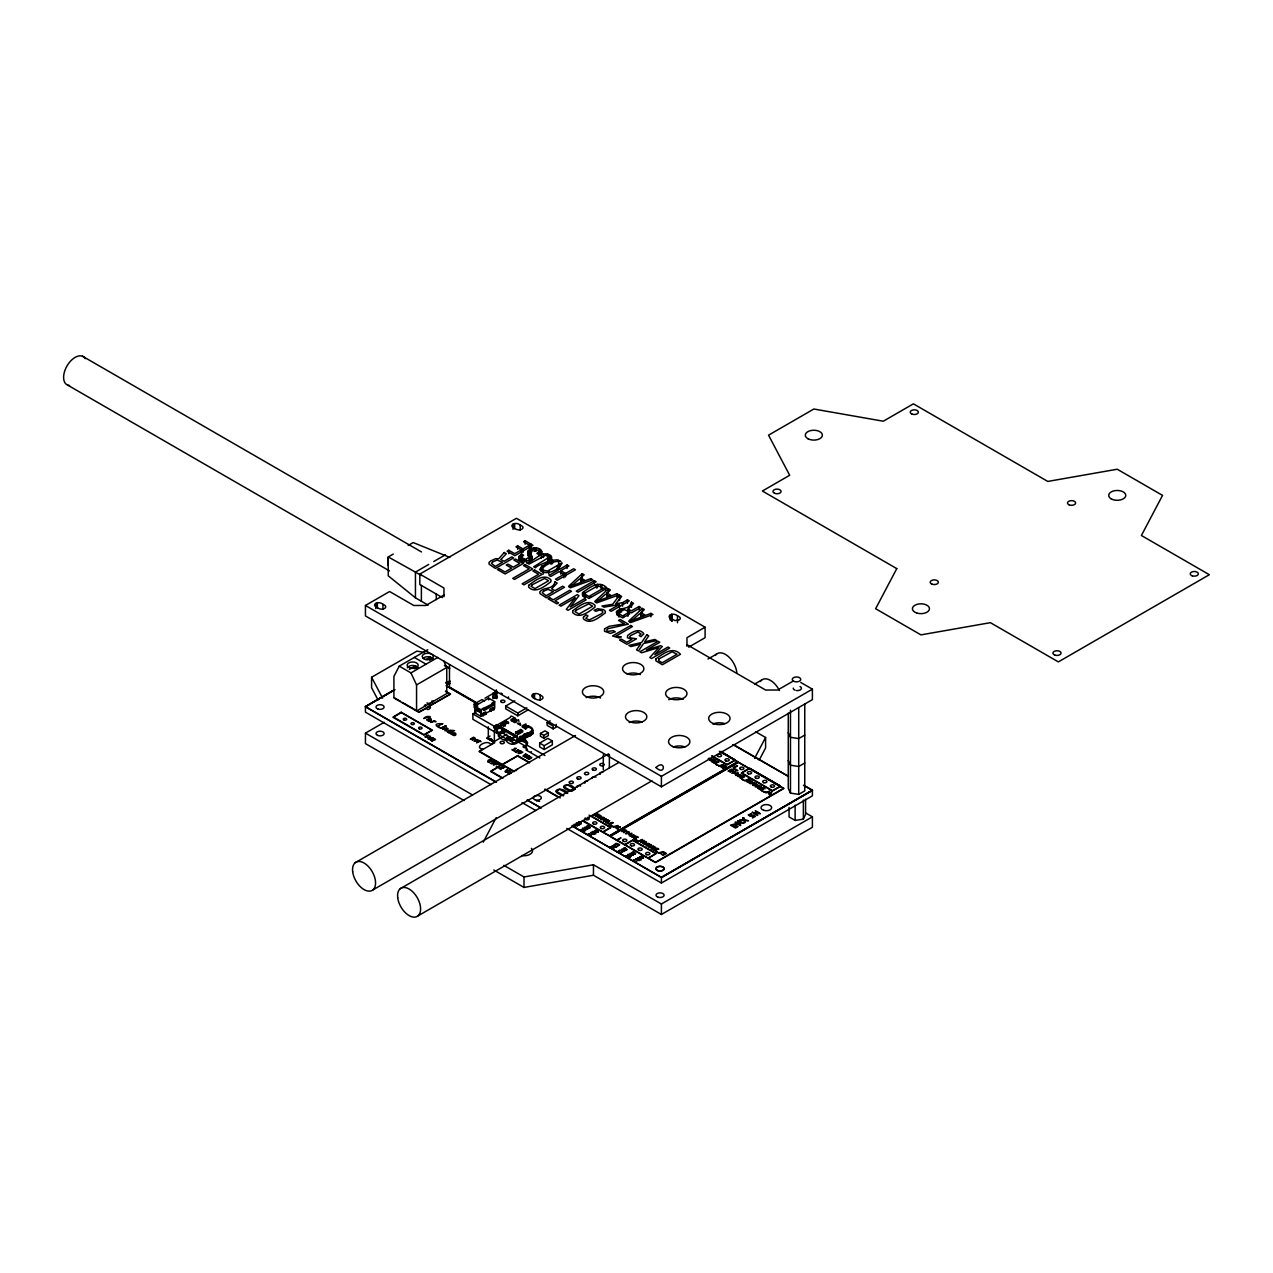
<?xml version="1.0" encoding="UTF-8"?>
<svg xmlns="http://www.w3.org/2000/svg" width="1273" height="1273" viewBox="0 0 1273 1273"><rect width="100%" height="100%" fill="white"/><g stroke="black" fill="none" stroke-linecap="round" stroke-linejoin="round"><path stroke-width="1.5" d="M393.23 554.089L388.249 556.953L388.249 575.81L415.444 597.817L428.158 605.168M488.323 726.788L488.291 737.974L494.338 741.491L506.813 734.282M494.338 741.491L494.37 730.304M603.291 769.735L603.338 754.809M609.353 767.651L609.385 754.603M516.854 741.554C515.899 736.892 518.031 745.246 518.079 739.12A2.578 1.48 60 0 0 516.408 736.08L496.756 724.608L516.408 736.08L517.363 735.523L516.408 737.115A2.673 1.544 -60 0 1 515.438 736.972L496.12 725.817A2.673 1.544 -60 0 0 497.091 725.96L497.902 724.958M513.815 740.186L508.229 736.956L506.797 737.783L512.383 741.013L513.815 740.186L508.229 736.606L506.797 737.433L506.781 739.056C505.572 742 496.645 737.178 498.459 734.441L514.594 743.559A2.355 1.353 60 0 0 515.756 743.687L517.586 742.62A2.355 1.353 60 0 0 518.047 741.904L516.408 736.08M532.496 734.028A2.355 1.353 60 0 0 532.846 733.614L532.973 730.527A2.578 1.48 60 0 0 531.318 727.472L528.47 725.817L525.638 727.854L522.137 725.833L525.972 723.923L526.258 725.721L525.303 726.262L525.303 725.037L522.137 726.883L525.638 728.904L526.592 728.347M539.084 554.933L538.75 550.684C529.775 545.815 530.714 553.58 531.271 558.64C527.945 564.034 513.146 558.576 521.866 554.201L523.633 555.219L521.373 557.24L521.373 560.725M528.072 736.574A2.355 1.353 60 0 1 526.895 736.462L523.824 738.229A2.355 1.353 60 0 0 524.985 738.356L526.815 737.306A2.355 1.353 60 0 0 527.181 736.892C526.879 733.996 509.168 748.142 521.58 738.483M520.514 724.496L517.713 723.78M509.216 737.433L506.718 739.024L506.734 740.6M519.002 741.013A2.355 1.353 60 0 0 520.164 741.141L521.994 740.09A2.355 1.353 60 0 0 522.455 739.358L522.551 738.976M541.646 554.98C544.462 543.444 521.341 547.374 529.616 557.065L525.176 559.468L521.373 557.24M494.783 726.788C494.179 731.752 493.399 724.751 497.091 725.96M494.783 728.872L499.271 727.297M541.646 551.495L538.67 554.487L536.904 553.469L539.084 551.448M522.455 739.358L518.047 741.904M505.095 726.246L504.601 724.671L508.468 722.443L508.468 723.494L506.352 722.268C501.578 724.242 503.344 723.907 503.249 726.119M527.165 736.144C510.982 731.832 539.879 750.402 518.318 739.152C536.713 746.089 516.106 733.582 523.824 737.194M527.213 736.796L532.957 733.184M574.043 824.331L576.589 824.713L577.242 826.177L577.051 824.761L579.501 824.872L576.955 824.49L576.319 823.026L576.51 824.443M520.482 724.926L520.466 724.162M498.905 733.471L499.175 736.24M503.774 724.878L501.657 723.653C499.525 726.39 504.569 724.83 503.806 726.183M515.581 732.977L515.995 731.927L518.111 733.153L517.697 734.203M582.573 592.645L582.541 594.555L589.001 598.517L590.656 597.562L584.816 594.061L585.421 592.82L597.928 585.707L605.407 589.049L607.078 588.078C599.281 579.597 589.494 587.569 582.573 592.645L582.573 596.13M628.114 609.051L631.36 610.897L639.014 606.473L640.796 607.507L631.488 612.886L624.47 609.624L620.031 611.39L619.012 613.697L624.375 617.007L622.704 617.962L617.182 614.636L616.291 612.09C620.54 606.33 629.26 610.722 631.472 602.129L633.54 603.322L628.114 609.051L628.114 612.536M789.069 807.416L789.069 816.932L795.116 820.417L803.358 819.144L805.57 814.37L805.57 799.158M549.061 557.272L533.705 566.787L535.503 567.822C537.206 564.003 557.192 561.091 549.665 554.917C541.518 550.477 534.326 560.9 527.277 563.08L529.059 564.114L545.56 555.251L548.774 556.587L549.061 560.756M505.986 738.786C504.331 742.414 514.69 746.821 514.594 742.525M512.335 744.037L513.56 743.161M425.532 704.621L424.37 705.544L425.293 706.547M432.008 700.882C436.273 702.203 430.401 701.152 431.642 702.791M427.776 649.691L399.261 666.145L393.914 676.377L393.914 697.938L418.881 712.339L426.344 708.138L418.976 711.989L412.945 708.504M483.294 842.105L496.152 817.696M754.555 758.406L765.598 737.497L755.526 731.673M759.154 760.156L765.598 747.951L765.598 737.497M559.149 564.464L562.093 562.905C559.484 569.397 547.279 575.921 540.452 570.75L542.584 569.986L547.47 571.131L559.149 564.464L559.149 567.949M613.315 826.702L610.292 825.206L612.854 826.75L618.121 825.54L615.209 827.164L613.363 826.559M718.656 765.789L723.589 764.643L719.961 766.282L715.76 764.309L718.831 765.662M658.475 852.83L660.512 853.308L663.408 851.701L658.268 852.91L655.595 851.366L658.523 852.767M764.771 792.379L769.704 791.249L766.075 792.872L761.875 790.915L765.041 792.204M526.195 734.521C526.481 738.356 533.467 735.921 531.668 732.15A2.355 1.353 60 0 0 531.446 731.068M619.362 604.516L609.401 610.276L611.183 611.311L629.276 600.872L627.478 599.838L622.545 602.686L615.702 603.784L621.638 596.464L619.521 595.239L612.647 604.293L602.002 606.012L604.007 607.157L619.362 604.516L619.362 608.001M515.485 721.775L516.186 719.659L515.183 718.274M515.024 721.791L516.186 719.659M709.093 759.329L710.716 760.713L713.803 759.074L709.602 760.013L711.543 757.912M582.191 573.693L568.713 586.153L573.136 584.466L579.358 579.04L582.509 580.87L584.514 580.106L580.679 577.894L584.18 574.839L582.191 573.693L582.191 578.913M608.414 588.81L594.937 601.27L599.36 599.583L605.582 594.173L608.733 596.003L610.738 595.239L606.903 593.011L610.404 589.972L608.414 588.81L608.414 592.295M642.388 608.446L628.91 620.906L633.333 619.219L639.555 613.809L642.722 615.623L644.727 614.859L640.892 612.647L644.377 609.592L642.388 608.446L642.388 611.931M541.693 566.358L539.625 569.62L542.171 568.649C547.231 563 554.439 560.9 560.932 561.488L557.128 559.834L552.53 560.263L541.693 566.358L541.693 569.858M519.877 724.958L520.227 723.271L517.315 723.319M709.459 758.135L708.186 758.692M571.45 791.329L575.332 789.069M408.187 545.449L413.184 542.569L449.815 557.399M428.73 564.432L415.444 572.118L388.249 556.953L388.265 565.785M433.727 561.552L445.359 554.837M800.781 682.455L812.397 689.17L812.397 699.625L661.403 786.809L365.446 615.925L365.446 605.471L389.602 591.515L413.757 605.471L425.834 605.471L443.959 595.016M442.352 597.562L419.804 584.546L419.804 574.091L516.44 518.286L705.099 627.207L705.099 637.678L688.629 647.177M521.341 553.373L521.341 549.888L514.738 553.691L508.77 550.254L507.1 551.209L514.865 555.696L532.941 545.258L525.176 540.77L523.521 541.741L529.488 545.178L529.488 548.663M529.488 545.178L522.996 548.918L517.65 545.831L515.995 546.801L521.341 549.888M378.033 699.943L371.589 687.738L371.589 677.268L416.892 651.124L424.609 652.476M560.82 574.155L560.82 570.67L568.904 566.008L567.106 564.973L549.029 575.412L550.811 576.446L559.165 571.641L563.907 574.378L563.907 577.862M563.907 574.378L555.569 579.199L557.351 580.233L575.444 569.795L573.646 568.76L565.578 573.423L565.578 576.908M409.365 669.391L415.428 665.89L417.464 667.052A5.553 3.198 0 0 1 418.021 667.832M425.882 659.732L430.401 657.123L432.645 658.412A5.553 3.198 0 0 1 433.075 659.032M427.394 659.557L430.401 657.823L432.486 658.968M412.404 668.341L415.428 666.591L417.464 667.752L415.428 665.89A5.553 3.198 0 0 0 407.296 667.832M414.441 668.802L417.464 667.052M429.637 660.162L432.645 658.412M399.261 666.145L410.956 672.908L437.801 657.409M394.407 689.711L365.271 706.706L496.072 782.211M491.06 784.693L365.446 712.18L365.446 706.595L394.614 689.759M365.717 706.61L394.837 689.807M594.332 580.695L576.255 591.133L578.037 592.168L596.13 581.729L594.332 580.695L594.332 584.18M446.759 667.466L446.759 693.578L416.557 711.018L416.557 684.906L446.759 667.466L443.561 660.623M446.266 685.542L457.134 691.828M464.104 800.558L365.446 743.591L365.446 733.137L384.207 722.3M627.907 612.886L623.484 615.432L625.282 616.466L629.705 613.92L627.907 612.886L627.907 616.371M474.161 707.581L474.161 704.096L482.021 699.561L484.44 700.946M493.017 698.718L493.017 693.212L494.895 692.13L496.772 693.212L496.772 698.718M484.949 698.209L496.82 691.366M493.017 693.212L494.895 694.294L496.772 693.212M482.324 715.426L482.324 713.676L486.238 712.466L486.238 714.201L480.812 716.301L474.765 712.816L474.765 709.316L480.812 712.8L481.417 711.066L474.765 707.931L474.765 706.181L488.657 698.161L494.704 701.646L494.704 708.281L493.192 709.141L493.192 707.406L490.169 709.141L490.169 710.891L494.099 709.666L493.192 707.406M474.765 707.931L479.905 710.191M474.765 709.316L481.417 712.466M498.698 732.468A4.265 2.466 0 0 0 496.788 733.121L472.872 719.309L472.872 713.898L476.197 711.989M474.765 706.181L480.812 709.666L493.192 703.571L493.192 705.306L484.138 710.541L483.231 708.281M493.192 705.306L492.285 703.046L494.704 701.646M483.231 710.016L490.773 705.656M482.324 713.676L486.238 712.466M490.169 709.141L494.099 707.931M485.331 711.941L485.331 713.676L490.169 710.891M528.359 709.729L517.793 715.824L505.699 708.854L505.699 706.069L514.769 700.834M505.699 706.069L517.793 713.039L526.847 707.804M497.075 725.085L510.33 717.447A2.578 1.48 60 0 1 511.985 716.317L514.833 717.956L511.316 719.595L511.316 720.629L514.833 722.65L514.833 721.616L518.477 719.643L518.954 721.489M501.435 723.955L506.352 721.218L508.468 722.443M499.828 725.928L495.547 729.286A2.355 1.353 60 0 0 495.913 730.113L497.727 733.264A2.355 1.353 60 0 0 498.905 734.505L505.047 732.118L502.278 730.225M499.859 726.326L495.452 728.872L495.42 726.04A2.578 1.48 60 0 1 497.091 724.91M507.545 722.046L504.745 723.812A2.355 1.353 60 0 0 505.142 724.783M495.547 729.286L498.443 727.44M504.745 723.812L507.577 722.173M511.316 720.629L514.642 718.895M490.041 736.065L486.7 738.181L494.195 742.509L490.694 744.53C487.83 738.674 472.999 747.506 482.722 749.129L479.03 751.468L501.864 764.659L500.703 765.328C497.679 763.736 500.56 766.219 497.679 767.078L496.311 766.266L497.218 767.333L490.535 771.406L502.501 778.296M516.026 732.198L515.358 733.28L518.143 733.407M515.788 732.23L520.689 729.509L522.805 730.718L518.938 732.962L518.938 733.996L522.805 731.768L520.689 730.543L516.822 732.787L518.111 733.153M506.718 737.974L508.786 736.86M514.547 736.303L511.078 739.008M511.666 738.945L515.836 736.542M705.099 627.207L686.974 637.678L686.974 646.398M515.899 736.59L511.666 738.595M506.797 737.433L512.383 740.663L513.815 739.836M519.368 736.987L520.784 736.16M523.442 734.601L524.46 734.012L526.895 735.412M526.195 733.471L527.468 732.739L530.714 734.616L530.714 732.691A2.355 1.353 60 0 0 530.364 731.339M523.442 735.635L524.46 735.062L526.895 736.462M518.079 739.12L532.973 730.527M556.19 724.337L556.19 727.138L553.166 728.872L547.119 725.387L547.119 722.603L550.143 720.852M515.119 742.573L521.357 738.976M531.843 732.914L527.483 735.428L528.772 736.176L531.684 734.489L530.411 733.741M514.594 743.559L517.522 741.873M527.261 736.367L532.973 733.073M527.181 736.892L532.846 733.614M540.42 733.455L544.955 730.845L548.345 732.802L548.345 735.587L543.826 738.213L540.42 736.24L540.42 733.455L543.826 735.412L548.345 732.802M539.672 743.082L547.836 738.372L552.355 740.981L552.355 744.816L544.207 749.526L539.672 746.917L539.672 743.082L544.207 745.692L552.355 740.981M355.247 862.68L575.507 735.508M707.995 659.016L716.604 654.051M372.878 889.938L608.605 753.839M400.279 888.665L618.805 762.495M754.746 684.015L761.636 680.053M792.49 681.469L777.676 690.03L765.598 690.03L686.974 644.647M417.894 915.939L651.919 780.826M365.446 605.471L661.403 776.339L812.397 689.17M580.44 824.061L581.109 822.947A2.753 1.591 0 0 0 579.629 822.103L578.769 822.024M610.499 824.904L609.337 823.917L611.74 823.695L610.913 823.01L611.899 822.438C617.819 823.329 603.72 822.04 610.674 825.063M804.759 735.094L798.728 738.579L790.469 737.306L788.258 732.548M804.759 763.004L798.728 766.489L790.469 765.2L788.258 760.442M788.258 713.166L788.258 788.337L790.469 793.111L798.728 794.384L804.759 790.899L804.759 704.096M812.079 790.31L661.371 877.32L571.927 825.811L661.53 877.574L812.572 790.358L803.963 785.298M661.403 883.048L812.397 795.864L812.397 790.294L661.403 877.479L661.403 883.048L566.756 828.405M503.853 865.354L523.999 876.97L593.457 864.765L661.403 904.005L812.397 816.82L812.397 827.291L661.403 914.46L593.457 875.235L523.999 887.44L493.797 870M670.33 614.939L671.889 614.366A4.058 2.339 0 0 1 675.868 614.827L679.082 616.673A4.058 2.339 0 0 1 679.082 619.983L674.913 620.556L670.155 618.137A4.058 2.339 0 0 1 670.33 614.939L670.33 620.158M530.809 559.388L531.875 558.847M511.173 738.26L509.089 736.749M529.441 735.348L525.924 733.837M503.694 723.016L505.492 723.716L504.522 723.064M616.944 593.743L595.175 602.049L596.671 602.925L618.933 594.889L616.944 593.743L616.944 597.228M650.933 613.379L629.164 621.685L630.66 622.545L652.922 614.525L650.933 613.379L650.933 616.864M528.12 725.753L524.476 727.249L525.001 728.411L528.486 726.947M446.25 682.057L448.955 684.46L445.614 682.949M517.793 768.717L515.851 770.833M524.412 727.376L525.908 727.026M524.922 728.538L526.258 728.22M609.592 847.532L611.358 846.609C615.257 852.592 614.875 844.015 609.465 847.452M516.79 739.486L518.111 739.406M494.942 726.024L494.067 727.392L494.942 728.124M578.626 821.785C583.543 821.324 580.806 827.275 577.274 822.565M449.401 680.466L450.196 681.437L448.923 682.185L447.173 681.644L450.34 683.506M575.619 827.084L572.977 825.222M501.657 723.653L504.601 724.671M515.995 731.927L518.938 732.962M428.699 704.558L428.11 703.301L430.226 703.619M515.851 733.566L518.079 733.885M510.473 739.072L509.725 737.067M502.103 724.289L501.021 724.989M506.431 739.724L504.776 739.677M503.312 730.925L505.063 730.861M519.161 724.401L520.227 724.305M422.875 658.412A5.553 3.198 0 0 1 430.401 657.123L432.645 659.112M571.163 791.36C554.582 786.38 569.858 780.906 575.332 788.958M563.493 795.784C546.976 790.947 562.252 785.282 567.663 793.381M560.82 570.67L565.578 573.423M82.522 356.233L421.506 551.957M733.391 744.546L788.48 776.339M733.009 744.657L788.305 776.387M803.486 785.346L812.397 790.294M419.804 574.091L443.959 588.031L443.959 596.751M421.379 575.539L415.444 572.118L415.444 597.817M720.916 751.356L737.942 761.859L609.544 835.995L582.27 820.846M721.441 752.072L735.062 759.933L721.314 752.152M719.309 751.341L734.632 760.188L727.09 764.532L711.766 755.685M712.259 756.385L726.994 764.882L734.998 760.395L737.433 761.811L609.385 835.74L603.1 832.112L611.008 827.53L590.879 815.786M67.708 385.13L389.49 570.909M805.602 812.906L812.397 816.82M547.119 722.603L553.166 726.087L553.166 728.872M444.786 665.397L449.719 668.245M444.468 665.556L449.496 668.468M414.346 657.441L426.057 664.204M492.285 703.046L493.192 703.571M528.661 726.978L531.43 728.586M516.854 721.68L515.199 720.725A2.355 1.353 60 0 0 513.592 721.218M511.316 719.595L515.899 722.237M493.192 709.141L494.099 709.666M477.566 703.301L449.48 687.086L449.48 664.665M457.5 692.035L477.423 703.523M446.409 685.972L477.073 703.778M474.161 704.096L477.789 706.181M485.331 713.676L486.238 714.201M445.614 691.128L450.626 694.119L427.68 707.104L450.021 694.071L445.486 691.462M519.607 737.401L526.322 741.268L526.322 750.163L539.847 757.976M472.872 713.898L496.788 727.71L496.788 733.121M544.924 755.494L526.322 744.753A4.265 2.466 0 0 0 526.322 741.268M500.91 732.468A4.265 2.466 0 0 1 502.835 733.121L526.322 746.678M487.241 738.085L494.799 742.573L479.571 751.372L502.23 764.437L517.665 755.653L529.632 762.559M529.361 762.813L517.57 756.003L502.596 764.659L514.387 771.454M567.074 793.445L559.754 789.212L556.285 791.233L563.589 795.45M394.455 697.843L400.502 701.328M402.539 702.505L412.579 708.297M545.067 789.18L560.231 797.932M514.021 771.677L502.23 764.866L491.092 771.295L502.883 778.105M544.812 789.435L558.401 797.28M589.081 815.15L610.419 827.466L602.75 831.905L583.05 820.528M365.446 706.595L496.359 782.036M541.057 807.846L527.181 799.985L540.818 808.053M522.025 802.579L535.79 810.535M365.446 733.137L472.617 795.004M522.232 738.467L523.219 736.844M509.646 736.876L509.805 737.751M426.948 702.887L427.887 703.842M510.027 738.133L509.996 738.754M514.817 719.054L515.66 720.216M512.955 719.563L514.451 721.632M531.732 728.904L532.082 729.875M371.589 677.268L382.616 698.193M410.956 672.908L416.557 684.906M527.117 725.976L527.643 727.138M436.257 593.616L436.273 599.535M803.358 800.112L803.358 819.144M798.728 707.581L798.728 794.384M795.116 805.204L795.116 820.417M790.469 710.191L790.469 793.111M677.475 615.75L677.475 622.72M671.889 614.366L671.889 621.351M671.651 614.429L671.651 621.399M671.396 614.493L671.173 619.792M670.951 614.636L670.951 619.871M670.728 614.732L670.728 619.967M670.521 614.827L670.521 620.062M661.403 776.339L661.403 786.809M661.403 904.005L661.403 914.46M640.892 612.647L640.892 616.132M639.014 606.473L639.014 609.958M631.472 602.129L631.472 607.364M628.814 609.433L628.814 612.918M627.478 599.838L627.478 603.322M622.545 602.686L622.545 606.171M621.479 608.637L621.479 612.122M620.11 609.274L620.11 612.759M619.521 595.239L619.521 600.474M619.06 612.138L619.012 617.182M617.994 610.499L617.994 615.734M616.912 611.279L616.912 614.764M606.903 593.011L606.903 596.496M605.296 587.044L605.296 590.529M601.795 585.023L601.795 588.508M600.745 584.53L600.745 588.015M597.483 584.243L597.483 587.728M596.385 584.546L596.385 588.031M593.457 864.765L593.457 875.235M585.294 594.459L585.294 597.944M584.88 593.234L584.88 596.719M584.689 593.664L584.689 597.148M583.734 591.738L583.734 596.957M580.679 577.894L580.679 581.379M567.106 564.973L567.106 568.458M559.563 563.828L559.563 567.312M558.64 560.247L558.64 563.732M558.322 565.069L558.322 568.554M557.319 565.642L557.319 569.126M552.53 560.263L552.53 563.748M551.591 556.699L551.591 560.184M551.209 556.11L551.209 559.595M551.05 560.963L551.05 564.448M549.665 554.917L549.665 560.136M548.774 556.587L548.743 561.441M548.79 570.559L548.79 574.059M547.836 558.64L547.836 562.125M547.597 554.01L547.597 557.51M544.207 745.692L544.207 749.526M543.826 735.412L543.826 738.213M543.412 554.057L543.412 557.542M543.38 570.575L543.38 574.059M542.616 565.833L542.616 569.317M541.868 566.262L541.868 569.747M541.391 550.668L541.391 554.153M541.296 554.98L541.296 558.465M540.627 549.825L540.627 555.06M540.198 695.01L540.198 700.245M539.402 548.981L539.402 554.216M538.75 550.684L538.75 554.169M536.156 547.788L536.156 551.289M535.074 547.708L535.074 551.193M534.596 693.626L534.596 698.861M534.008 547.772L534.008 551.273M533.037 694.199A4.058 2.339 0 0 0 532.862 697.397L536.06 699.259A4.058 2.339 0 0 0 541.805 699.259A4.058 2.339 0 0 0 541.805 695.933L538.59 694.087A4.058 2.339 0 0 0 533.037 694.199L533.037 697.684M532.13 556.794L532.13 560.279M532.066 730.002L532.066 732.421M531.875 548.392L531.875 551.877M531.78 555.553L531.78 559.038M531.143 544.223L531.143 547.708M531.096 554.328L531.096 559.547M530.809 548.918L530.746 559.849M530.364 551.718L530.443 559.961M530.284 552.339L530.284 559.324M529.663 549.586L529.663 560.04M529.345 555.712L529.297 561.186M528.804 550.175L528.804 555.41M528.215 550.763L528.215 555.999M527.881 551.352L527.754 555.442M526.433 559.308L526.433 562.793M525.638 727.854L525.638 728.904M525.176 540.77L525.176 544.255M524.46 734.012L524.46 735.062M523.999 876.97L523.999 887.44M523.887 559.261L523.887 562.746M522.996 548.918L522.996 552.402M522.598 558.688L522.598 562.189M521.866 554.201L521.866 561.17M521.723 556.508L521.659 561.457M520.928 554.742L520.928 559.977M520.689 729.509L520.689 730.543M520.227 524.969L520.227 530.189M519.336 555.967L519.336 559.452M518.938 556.572L518.938 560.056M518.397 739.629L518.397 740.679M517.65 545.831L517.65 549.315M517.793 713.039L517.793 715.824M517.745 731.609L516.233 733.184M516.822 731.736L516.822 732.787M514.642 523.585L514.642 528.82M513.083 524.142A4.058 2.339 0 0 0 512.892 527.34L516.09 529.202A4.058 2.339 0 0 0 521.835 529.202A4.058 2.339 0 0 0 521.835 525.892L518.62 524.046A4.058 2.339 0 0 0 513.083 524.142L513.083 529.377M512.271 719.038L512.271 720.088M508.77 550.254L508.77 553.739M506.352 721.218L506.352 722.268M503.901 731.259L503.901 732.309M502.835 729.509L502.835 733.121M502.485 723.446L502.485 724.496M496.295 689.823L496.295 693.562M494.895 694.294L494.895 697.97M491.076 709.666L491.076 711.416M488.657 698.161L488.657 699.911M484.138 708.79L484.138 710.541M483.231 714.201L483.231 715.951M480.812 709.666L480.812 711.416M480.812 712.8L480.812 716.301M475.37 707.581L475.37 708.966M421.379 585.421L421.379 601.254M382.934 604.229L382.934 609.465M377.349 602.845L377.349 608.08M375.79 603.402A4.058 2.339 0 0 0 375.599 606.6L378.813 608.462A4.058 2.339 0 0 0 384.541 608.462A4.058 2.339 0 0 0 384.541 605.152L381.327 603.307A4.058 2.339 0 0 0 375.79 603.402L375.79 608.637M503.312 731.959A2.355 1.353 60 0 1 502.135 730.718M513.083 721.154A2.355 1.353 60 0 1 514.26 721.282M502.262 693.61A2.132 1.225 0 0 1 500.973 693.037M495.658 695.679A2.132 1.225 0 0 1 497.106 697.302A2.132 1.225 0 0 1 494.195 698.002A2.132 1.225 0 0 1 493.256 696.267M508.675 697.477A2.132 1.225 0 0 1 508.388 696.872M527.42 749.049A4.265 2.466 0 0 1 526.322 750.163M531.382 848.359A8.545 4.933 0 0 1 530.761 853.833A8.545 4.933 0 0 1 521.787 855.583M536.538 801.083A4.058 2.339 0 0 1 539.577 801.433M587.521 817.409A2.132 1.225 0 0 1 589.128 819.016A2.132 1.225 0 0 1 586.153 819.717A2.132 1.225 0 0 1 585.325 817.934M511.921 737.688A2.132 1.225 0 0 1 510.362 739.279A2.132 1.225 0 0 1 507.784 738.213A2.132 1.225 0 0 1 509.9 736.844M604.039 764.898A2.132 1.225 0 0 1 600.761 765.678A2.132 1.225 0 0 1 600.761 763.625A2.132 1.225 0 0 1 604.039 764.405M600.251 774.255A2.132 1.225 0 0 1 600.251 772.759A2.132 1.225 0 0 1 602.766 772.377M592.311 778.408A2.132 1.225 0 0 1 593.202 776.864A2.132 1.225 0 0 1 595.971 777.182M584.912 783.118A2.132 1.225 0 0 1 584.959 781.59A2.132 1.225 0 0 1 587.553 781.256M577.019 787.335A2.132 1.225 0 0 1 577.815 785.743A2.132 1.225 0 0 1 580.631 786.046M526.385 747.156A1.703 0.987 0 0 1 523.792 747.49A1.703 0.987 0 0 1 523.792 745.946A1.703 0.987 0 0 1 526.385 746.28M531.493 751.929A1.703 0.987 0 0 1 531.112 751.691M69.569 385.528A16.278 9.388 -60 0 1 67.071 365.828A16.278 9.388 -60 0 1 85.323 358.668M760.363 681.453A16.278 9.388 60 0 1 779.426 690.555M715.331 655.468A16.278 9.388 60 0 1 727.79 656.056A16.278 9.388 60 0 1 736.876 673.146M800.017 686.497A4.058 2.339 0 0 1 800.988 689.298A4.058 2.339 0 0 1 796.548 690.555M795.1 690.221A4.058 2.339 0 0 1 793.302 688.104M668.723 699.704A10.677 6.158 0 0 1 683.187 699.338M712.912 724.019A10.677 6.158 0 0 1 724.56 723.541M673.29 746.98A10.677 6.158 0 0 1 684.969 746.901M629.212 722.539A10.677 6.158 0 0 1 642.308 722.189M586.169 697.652A10.677 6.158 0 0 1 600.617 698.002M627.239 674.069A10.677 6.158 0 0 1 640.319 674.579M582.732 829.837L581.65 830.728L580.377 829.996L582.732 829.837M597.849 816.916L599.153 817.68A4.201 2.435 0 0 0 601.079 816.566L599.774 815.802A4.201 2.435 0 0 0 597.849 816.916M604.023 820.624L608.335 819.892L605.677 821.515L603.545 821.069L606.234 818.762L604.023 820.624M617.676 845.781C624.343 843.744 610.96 843.824 616.816 843.458C616.53 845.081 621.781 844.333 617.676 845.781M628.035 855.997L626.952 856.888L625.679 856.14L628.035 855.997M631.488 836.488L633.445 836.6L631.599 836.313M643.136 843.06L644.456 843.824A4.201 2.435 0 0 0 646.382 842.71L645.061 841.962A4.201 2.435 0 0 0 643.136 843.06M649.325 846.784L653.638 846.052L650.98 847.675L648.848 847.229L651.537 844.906L649.325 846.784M737.783 776.037L739.724 776.132L737.783 776.037M749.431 782.609L750.752 783.372A4.201 2.435 0 0 0 752.677 782.259L751.356 781.495A4.201 2.435 0 0 0 749.431 782.609M755.621 786.332L759.917 785.6L757.26 787.223L755.128 786.778L757.817 784.454L755.621 786.332M491.012 738.833L491.696 739.502L491.012 738.833M528.645 585.357L528.629 587.155C535.456 594.252 545.099 585.978 550.954 581.666L550.954 579.883C544.144 572.786 534.485 581.045 528.645 585.357M572.723 610.801L572.691 612.599C579.517 619.696 589.16 611.422 595.032 607.11L595.032 605.327C588.206 598.23 578.563 606.489 572.723 610.801M738.038 820.703L739.327 822.835C726.581 819.16 747.665 829.837 738.149 823.376L740.838 823.711L740.265 822.151L743.83 823.249L738.038 820.703M583.48 616.975L583.336 618.726C590.036 625.568 599.408 617.023 605.2 613.045L605.359 611.295L603.609 609.656L597.753 608.749L594.077 610.292L595.875 611.326L599.328 610.069L601.874 610.658L602.909 612.138L601.397 613.745L589.351 619.951L585.851 618.407L587.951 615.893L586.153 614.859L583.48 616.975M656.025 767.524C665.89 776.896 665.62 758.199 656.025 767.524M426.916 719.85C431.372 724.639 433.584 715.076 426.916 719.85M427.712 719.913L428.349 720.629A1.607 0.923 0 0 0 429.781 720.677L431.292 719.834L430.656 719.118A1.607 0.923 0 0 0 429.224 719.07L427.712 719.913M445.089 725.849L446.33 726.135L445.136 725.769M447.205 731.545L449.083 733.137L454.556 730.607L449.942 730.256L447.205 731.545M448.001 731.625C448.112 733.614 453.427 731.577 450.944 730.829A1.607 0.923 0 0 0 449.496 730.782L448.001 731.625M520.88 751.086L519.257 753.011C530.332 749.67 511.348 757.101 520.88 751.086M525.765 753.902L524.158 755.844C535.217 752.407 516.265 759.981 525.765 753.902M737.799 826.575L735.523 828.055L730.495 825.143L734.776 823.981L737.783 826.638M748.397 814.911L750.195 816.343L754.077 815.929L752.375 817.918L755.478 816.423L753.68 814.991L749.797 815.404L751.5 813.415L748.397 814.911M596.973 813.367L596.05 814.895C604.595 812.158 590.433 819.239 597.419 814.991L595.223 815.277L595.859 814.099L593.329 815.15L596.973 813.367M642.276 839.528L641.337 841.039C649.882 838.334 635.752 845.383 642.722 841.151L640.526 841.421L641.162 840.244L638.632 841.23L642.276 839.528M748.556 779.076L747.633 780.588C756.067 777.851 742.191 784.868 749.017 780.699L746.805 780.97L747.458 779.792L744.912 780.779L748.556 779.076M423.861 718.513L427.617 717.367C434.507 717.686 426.726 714.455 423.941 718.433M430.56 722.364L433.536 721.568A1.607 0.923 0 0 1 434.968 721.616L436.018 721.711L434.3 720.693L430.56 722.364M440.474 728.092L444.659 726.628L440.474 728.092M442.686 723.748L437.801 726.071C445.311 730.957 427.044 722.809 442.686 723.748M442.638 729.349L447.348 728.761L444.977 730.766L448.287 729.015L446.377 727.663L442.638 729.349M614.254 844.588L615.957 846.72C604.802 842.981 623.07 850.841 614.254 844.588M428.81 739.088L433.17 737.831L428.906 737.958C434.443 732.882 423.591 740.934 429.813 738.085L428.81 739.088M505.906 772.202L510.282 770.945L506.002 771.072C511.571 765.98 500.766 774 506.925 771.183L505.906 772.202M628.576 834.229L629.864 835.12C627.318 837.507 634.431 833.465 630.31 834.865L629.419 834.34L631.997 833.354L628.639 834.181M734.871 773.777L736.144 774.668C733.646 777.071 740.663 772.997 736.606 774.414L735.699 773.889L738.34 772.966L735.014 773.682M768.367 793.127L769.656 794.018C767.094 796.325 774.366 792.442 770.101 793.763L769.21 793.238L771.852 792.315L768.431 793.063M663.663 853.499L663.504 854.724L661.212 854.199L663.344 855.154L666.431 853.499L664.188 852.21L665.397 853.324L663.726 853.435M472.442 738.786L472.363 740.313L475.243 738.245L473.588 737.21L470.31 739.167L472.442 738.786M597.228 816.805C600.697 821.18 603.45 811.951 597.228 816.805M623.929 831.205L623.85 832.733L626.73 830.664L624.9 829.678L621.797 831.587L623.929 831.205M642.515 842.949C645.809 847.357 649.087 838.064 642.515 842.949M730.209 770.754L730.129 772.281L733.025 770.213L731.354 769.178L728.092 771.136L730.209 770.754M748.81 782.497C752.279 786.857 755.064 777.708 748.81 782.497M585.023 830.712C581.061 833.624 578.149 826.686 585.023 830.712M630.326 856.872C626.316 859.8 623.484 852.83 630.326 856.872M451.088 733.948C457.564 739.12 457.468 729.62 451.088 733.948M742.827 817.839L743.352 819.685L739.804 819.86L743.623 820.464L744.928 822.708L744.991 820.624L748.54 820.735L744.721 819.844L744.005 817.839L742.827 817.839M582.62 828.341L585.134 828.803L585.787 830.282L585.596 828.866L588.046 828.978L585.5 828.596L584.864 827.132L585.055 828.548L582.62 828.341M619.394 850.396L621.892 850.857L622.545 852.337L622.354 850.921L624.804 851.016L622.258 850.65L621.622 849.186L621.813 850.603L619.394 850.396M627.923 854.501L630.437 854.963L631.09 856.427L630.899 855.01L633.349 855.122L630.803 854.756L630.167 853.292L630.358 854.708L627.923 854.501M426.805 707.486C425.85 713.055 435.446 705.067 426.805 707.486M643.645 633.954L641.003 636.675L639.205 635.625L641.051 633.906L637.853 632.06L630.835 635.45L629.721 636.707L630.66 637.932L636.516 638.791L626.937 644.313L619.553 640.064L621.24 639.094L626.825 642.308L631.901 639.38L627.446 637.725L627.621 635.513C631.758 632.14 638.441 628.114 643.167 632.792L643.645 633.954M655.897 658.873L655.866 660.782L662.358 664.761L680.514 654.274C672.59 645.904 663.026 653.892 655.897 658.873M634.909 837.204L636.357 838.35L633.747 838.509L636.023 839.034L636.755 836.791C640.605 839.241 636.341 834.579 635.004 837.141M741.204 776.753L742.652 777.898L740.027 778.058L742.302 778.583L743.05 776.339C746.965 778.837 742.493 773.968 741.204 776.753M604.627 628.751L604.5 631.249L610.372 633.397L615.273 631.806L613.379 630.724L607.492 631.376L606.648 630.087L608.096 628.623L628.337 624.152L620.222 619.458L618.551 620.428L624.438 623.834L609.226 626.284L604.627 628.751M529.282 757.117C524.89 763.291 536.824 754.062 529.234 758.613C533.578 752.47 521.755 761.715 529.282 757.117M426.36 735.189C427.792 738.054 421.57 736.144 427.41 737.051C425.882 734.012 432.502 736.606 426.439 735.126M435.477 739.486L431.467 740.25L432.629 741.332L430.385 740.027L434.729 739.629L433.504 738.388L435.477 739.486M475.354 739.502C476.277 742.048 471.105 741.061 476.563 741.045C475.1 738.706 481.242 740.44 475.354 739.502M492.396 761.906C493.781 764.818 487.448 762.718 493.431 763.768C491.696 760.649 498.761 763.418 492.476 761.843M498.189 764.293L494.99 764.389C490.312 767.189 497.441 760.427 498.189 764.293M503.949 767.619L499.939 768.383L501.101 769.449L498.857 768.224L503.201 767.762L501.976 766.521L503.949 767.619M519.591 750.688L515.581 751.452L516.854 752.502L514.499 751.309L518.843 750.831L517.618 749.59L519.591 750.688M604.595 818.268C598.931 823.217 600.824 814.227 604.595 818.268M626.841 831.921C627.78 834.499 622.688 833.576 628.035 833.465C626.411 830.967 633.095 833.163 626.841 831.921M631.01 836.154C634.543 840.085 636.548 832.192 631.01 836.154M649.898 844.429C644.122 849.425 645.904 840.419 649.898 844.429M726.183 766.505L722.173 767.285L723.446 768.319L721.091 767.126L725.435 766.664L724.21 765.423L726.183 766.505M733.137 771.454C734.091 774.079 728.936 773.109 734.33 773.013C732.787 770.626 739.215 772.536 733.137 771.454M737.306 775.703C740.727 779.665 743.018 771.661 737.306 775.703M756.194 783.977C750.513 788.926 752.423 779.935 756.194 783.977M516.265 748.46L513.385 750.195C515.899 752.136 509.518 748.46 512.939 749.924C515.899 748.985 512.335 747.792 516.265 748.46M620.269 826.845L617.389 828.564C619.903 830.521 613.522 826.845 616.944 828.309C619.903 827.355 616.339 826.161 620.269 826.845M896.781 568.617L875.633 608.717L920.936 634.877L990.394 622.672L1058.356 661.896L1209.35 574.712L1141.404 535.487L1162.535 495.388L1117.233 469.228L1047.774 481.433L913.393 403.843L883.303 421.22L813.845 409.015L768.542 435.175L789.674 475.275L762.384 491.028L896.781 568.617M508.07 772.95C508.611 776.069 514.61 770.388 508.07 772.95M474.622 738.435L472.522 738.308L474.622 738.435M497.552 764.261L495.452 764.118L497.552 764.261M499.287 766.585L498.22 767.173L499.287 766.585M603.959 818.237L603.848 818.444A2.657 1.528 0 0 1 602.415 819.271C598.931 820.051 603.37 816.025 603.959 818.237M626.109 830.855L624.009 830.728L626.109 830.855M649.262 844.397L649.15 844.604A2.657 1.528 0 0 1 647.718 845.415C644.233 846.211 648.673 842.169 649.262 844.397M732.389 770.404L730.288 770.276L732.389 770.404M755.541 783.945L755.43 784.152A2.657 1.528 0 0 1 754.014 784.964C750.513 785.743 754.969 781.717 755.541 783.945M646.764 634.781L641.56 642.531L628.862 645.427L630.835 646.557L640.558 644.233L636.5 649.835L638.457 650.964L643.549 643.533L656.773 640.574L654.815 639.444L644.552 641.847L648.721 635.911L646.764 634.781M633.365 835.295L634.734 835.852L633.365 835.295M739.645 774.843L741.029 775.4L739.645 774.843M476.691 742.684L479.969 741.316C483.422 742.827 477.136 739.024 479.523 741.045L476.691 742.684M487.686 761.62L489.564 762.702L488.402 761.715L490.726 761.54L489.994 760.808L490.964 760.236C495.643 762.638 488.164 757.005 487.686 761.62M525.176 757.308L528.788 755.637L525.176 757.308M606.171 822.406L608.048 823.488L606.887 822.501L609.767 820.735L606.171 822.406M635.37 839.591L638.25 841.055L635.37 839.591M711.639 761.509L713.532 762.591L712.371 761.62L715.251 759.838L711.639 761.509M651.474 848.566L653.351 849.648L652.19 848.661L655.022 846.816L651.474 848.566M714.089 762.925L715.967 764.007L714.805 763.02L717.129 762.845L716.397 762.113L717.383 761.54C722.093 764.007 714.471 758.119 714.089 762.925M653.924 849.966L655.802 851.064L654.64 850.078L656.948 849.887L656.216 849.155L657.202 848.598C661.944 851.032 654.465 845.352 653.924 849.966M741.65 779.14L744.53 780.604L741.745 779.092M757.753 788.098L759.647 789.196L758.485 788.21L761.318 786.364L757.753 788.098M760.204 789.515L762.081 790.597L760.92 789.626L763.323 789.387L762.511 788.703L763.498 788.146C768.24 790.565 760.745 784.916 760.204 789.515M752.375 812.285L757.308 815.468L757.976 814.911L755.971 813.733L757.658 812.763C766.489 816.916 750.37 807.337 756.751 812.238L755.064 813.224L752.375 812.285M510.759 772.918L509.455 772.647L510.759 772.918M575.014 598.008L566.326 609.321L568.013 610.308L586.169 599.822L584.402 598.787L570.256 606.95L578.96 595.653L577.258 594.666L559.102 605.152L560.868 606.171L575.014 598.008M452.042 733.853L454.461 734.346L452.042 733.853M590.211 827.577C584.243 830.091 586.885 822.692 590.211 827.577M588.412 833.863C590.847 838.27 593.17 832.749 590.131 835.629A2.753 1.591 0 0 1 588.651 834.786L589.685 833.592L588.412 833.863M598.167 831.842C592.2 834.356 594.857 826.957 598.167 831.842M626.968 849.632C621.001 852.146 623.659 844.747 626.968 849.632M635.513 853.737C629.546 856.236 632.188 848.852 635.513 853.737M633.715 860.023C636.15 864.431 638.473 858.909 635.434 861.789A2.753 1.591 0 0 1 633.954 860.946L634.988 859.752L633.715 860.023M643.47 858.002C637.502 860.5 640.16 853.101 643.47 858.002M532.289 584.721L531 586.28L534.994 588.587L548.583 580.743L544.589 578.435L532.289 584.721M576.367 610.149L575.062 611.724L579.056 614.032L592.661 606.187L588.651 603.879L576.367 610.149M492.731 561.807L491.442 563.35L495.292 566.405L502.453 562.268L497.202 560.025L492.731 561.807M543.571 591.149L542.282 592.693L546.133 595.748L553.294 591.627L548.042 589.367L543.571 591.149M589.781 827.561L586.264 826.591L588.174 826.193A2.753 1.591 0 0 1 589.654 827.052L589.781 827.561M597.737 831.81L594.22 830.855L596.13 830.457A2.753 1.591 0 0 1 597.61 831.317L597.737 831.81M626.539 849.6L623.022 848.645L624.932 848.248A2.753 1.591 0 0 1 626.411 849.107L626.539 849.6M635.084 853.706L631.567 852.735L633.477 852.353A2.753 1.591 0 0 1 634.956 853.212L635.084 853.706M643.04 857.97L639.523 857L641.433 856.618A2.753 1.591 0 0 1 642.913 857.477L643.04 857.97M736.526 826.479L735.651 827.164L732.023 825.079L734.298 824.665A3.819 2.212 0 0 1 736.351 825.859L736.526 826.479M504.235 552.498L498.745 558.767L495.643 558.672L490.694 560.916L488.991 562.507L489.118 564.21L495.42 568.41L513.608 557.908L511.81 556.874L504.124 561.298L500.782 559.531L506.32 553.707L504.235 552.498M555.076 581.856C552.705 590.338 544.287 586.376 539.832 591.865L539.975 593.552L546.26 597.753L564.448 587.267L562.65 586.216L554.964 590.656L551.623 588.89L557.16 583.05L555.076 581.856M658.762 659.048L658.634 660.687L662.231 662.756L677.045 654.211L672.064 651.776L658.762 659.048M662.119 646.557L654.831 654.64L667.991 647.034L669.725 648.037L651.553 658.539L649.803 657.52L658.953 647.511L641.624 652.794L639.858 651.776L658.03 641.29L659.764 642.292L646.366 650.026L660.592 645.682L662.119 646.557M616.403 840.132L655.563 862.569L783.961 788.433L738.308 762.145L609.91 836.281L616.403 840.132M619.044 850.937L618.28 851.382L621.192 853.165L616.928 851.923L619.044 850.937M737.433 765.821C724.608 768.128 746.344 774.159 733.821 768.335L737.433 765.821M620.794 837.984L617.055 840.164L624.693 844.572L632.824 840.005L656.263 853.515L648.403 858.257L655.42 862.314L783.468 788.385L780.285 786.555L772.377 790.994L741.268 773.061L748.906 768.431L738.467 762.4L610.419 836.329L616.705 839.957L620.794 837.984M401.138 712.244L392.927 717.192L423.877 735.046L432.422 730.225L401.138 712.244M498.984 568.506L497.313 569.477L505.11 573.98L523.267 563.493L515.47 558.99L513.799 559.961L519.798 563.414L513.29 567.185L507.911 564.082L506.24 565.037L511.619 568.14L504.983 571.975L498.984 568.506M525.144 564.576L523.474 565.546L529.218 568.856L512.733 578.388L514.531 579.422L532.703 568.936L525.144 564.576M534.565 570.018L532.894 570.972L538.638 574.298L522.153 583.814L523.951 584.864L542.123 574.362L534.565 570.018M549.697 597.785L548.026 598.756L556.842 603.848L558.529 602.893L555.012 600.856L571.497 591.34L569.699 590.29L553.214 599.822L549.697 597.785M601.843 589.033L589.765 596.003L591.563 597.037L603.641 590.067L601.843 589.033M401.329 712.562L393.468 717.097L423.973 734.712L431.833 730.177L401.329 712.562M630.692 625.504L612.52 635.991L619.378 637.964L621.272 636.882L615.846 636.15L632.49 626.539L630.692 625.504M500.957 727.201L496.55 729.747L498.38 732.898L502.787 730.352L500.957 727.201M567.424 784.789L563.955 786.794L571.259 791.01L574.744 789.005L567.424 784.789M590.688 832.558L593.982 834.467L591.484 832.924C603.322 836.727 586.073 828.071 594.793 833.179L590.815 832.558M749.272 768.637L741.825 772.95L772.472 790.644L779.935 786.348L749.272 768.637M749.797 768.351L780.444 786.046L749.797 768.351M632.729 840.355L625.059 844.779L648.052 858.05L655.722 853.626L632.729 840.355M635.991 858.718L639.285 860.628L636.786 859.068C648.594 862.728 631.519 854.406 640.096 859.339L635.991 858.718M525.606 726.612L525.94 727.854L525.463 726.676M590.72 578.61L568.967 586.933L570.447 587.792L592.709 579.756L590.72 578.61M774.557 493.288A4.058 2.339 0 0 0 781.049 491.744A4.058 2.339 0 0 0 775.464 489.278A4.058 2.339 0 0 0 774.557 493.288M911.834 414.027A4.058 2.339 0 0 0 918.326 412.484A4.058 2.339 0 0 0 912.757 410.001A4.058 2.339 0 0 0 911.834 414.027M932.011 584.18A4.058 2.339 0 0 0 938.328 582.382A4.058 2.339 0 0 0 932.473 580.122A4.058 2.339 0 0 0 932.011 584.18M1069.097 504.824A4.058 2.339 0 0 0 1075.59 503.265A4.058 2.339 0 0 0 1070.004 500.798A4.058 2.339 0 0 0 1069.097 504.824M1054.744 655.038A4.058 2.339 0 0 0 1061.061 653.24A4.058 2.339 0 0 0 1055.206 650.98A4.058 2.339 0 0 0 1054.744 655.038M1192.26 575.857A4.058 2.339 0 0 0 1198.354 573.821A4.058 2.339 0 0 0 1192.26 571.8A4.058 2.339 0 0 0 1192.26 575.857M808.021 438.787A8.545 4.933 0 0 0 822.167 436.273A8.545 4.933 0 0 0 811.331 430.449A8.545 4.933 0 0 0 808.021 438.787M1111.202 498.873A8.545 4.933 0 0 0 1125.491 496.661A8.545 4.933 0 0 0 1115.037 490.614A8.545 4.933 0 0 0 1111.202 498.873M916.671 612.997A8.545 4.933 0 0 0 929.481 608.717A8.545 4.933 0 0 0 916.671 604.452A8.545 4.933 0 0 0 916.671 612.997M423.941 658.778A5.553 3.198 0 0 0 433.154 657.202A5.553 3.198 0 0 0 426.169 653.383A5.553 3.198 0 0 0 423.941 658.778M409.89 667.943A5.553 3.198 0 0 0 418.212 665.174A5.553 3.198 0 0 0 409.89 662.406A5.553 3.198 0 0 0 409.89 667.943M501.737 702.394A2.132 1.225 0 0 0 504.935 701.328A2.132 1.225 0 0 0 501.737 700.261A2.132 1.225 0 0 0 501.737 702.394M793.493 681.166A4.265 2.466 0 0 0 800.637 680.053A4.265 2.466 0 0 0 795.402 677.045A4.265 2.466 0 0 0 793.493 681.166M377.604 735.396A4.058 2.339 0 0 0 384.096 733.853A4.058 2.339 0 0 0 378.527 731.37A4.058 2.339 0 0 0 377.604 735.396M657.807 897.131A4.058 2.339 0 0 0 664.108 895.349A4.058 2.339 0 0 0 658.268 893.089A4.058 2.339 0 0 0 657.807 897.131M378.017 709.061A4.058 2.339 0 0 0 384.112 707.024A4.058 2.339 0 0 0 378.017 705.003A4.058 2.339 0 0 0 378.017 709.061M535.042 799.762A4.058 2.339 0 0 0 541.343 797.964A4.058 2.339 0 0 0 535.503 795.72A4.058 2.339 0 0 0 535.042 799.762M657.807 870.605A4.058 2.339 0 0 0 664.108 868.807A4.058 2.339 0 0 0 658.268 866.563A4.058 2.339 0 0 0 657.775 870.621A4.058 2.339 0 0 0 664.076 868.822A4.058 2.339 0 0 0 658.236 866.579A4.058 2.339 0 0 0 657.807 870.605M740.727 769.401A2.132 1.225 0 0 0 743.925 768.335A2.132 1.225 0 0 0 740.727 767.269A2.132 1.225 0 0 0 740.727 769.401M748.397 773.825A2.132 1.225 0 0 0 751.595 772.759A2.132 1.225 0 0 0 748.397 771.693A2.132 1.225 0 0 0 748.397 773.825M756.067 778.249A2.132 1.225 0 0 0 759.265 777.182A2.132 1.225 0 0 0 756.067 776.116A2.132 1.225 0 0 0 756.067 778.249M763.736 782.688A2.132 1.225 0 0 0 766.935 781.622A2.132 1.225 0 0 0 763.736 780.54A2.132 1.225 0 0 0 763.736 782.688M771.406 787.112A2.132 1.225 0 0 0 774.605 786.046A2.132 1.225 0 0 0 771.406 784.98A2.132 1.225 0 0 0 771.406 787.112M718.243 756.528A2.132 1.225 0 0 0 721.552 755.589A2.132 1.225 0 0 0 718.481 754.396A2.132 1.225 0 0 0 718.243 756.528M725.912 760.952A2.132 1.225 0 0 0 729.222 760.013A2.132 1.225 0 0 0 726.151 758.835A2.132 1.225 0 0 0 725.912 760.952M411.8 724.48A1.703 0.987 0 0 0 414.361 723.637A1.703 0.987 0 0 0 411.8 722.778A1.703 0.987 0 0 0 411.8 724.48M404.13 720.057A1.703 0.987 0 0 0 406.692 719.197A1.703 0.987 0 0 0 404.13 718.354A1.703 0.987 0 0 0 404.13 720.057M419.469 728.92A1.703 0.987 0 0 0 422.031 728.061A1.703 0.987 0 0 0 419.469 727.201A1.703 0.987 0 0 0 419.469 728.92M593.711 824.108A2.132 1.225 0 0 0 596.91 823.042A2.132 1.225 0 0 0 593.711 821.976A2.132 1.225 0 0 0 593.711 824.108M601.254 828.5A2.132 1.225 0 0 0 604.58 827.545A2.132 1.225 0 0 0 601.493 826.368A2.132 1.225 0 0 0 601.254 828.5M763.673 810.328A5.347 3.087 0 0 0 771.677 807.655A5.347 3.087 0 0 0 763.673 804.982A5.347 3.087 0 0 0 763.673 810.328M501.164 743.575A2.132 1.225 0 0 0 504.363 742.509A2.132 1.225 0 0 0 501.164 741.443A2.132 1.225 0 0 0 501.164 743.575M593.202 770.149A2.132 1.225 0 0 0 596.416 769.083A2.132 1.225 0 0 0 593.202 768.017A2.132 1.225 0 0 0 593.202 770.149M585.532 774.573A2.132 1.225 0 0 0 588.747 773.507A2.132 1.225 0 0 0 585.532 772.44A2.132 1.225 0 0 0 585.532 774.573M577.862 779.012A2.132 1.225 0 0 0 581.077 777.946A2.132 1.225 0 0 0 577.862 776.864A2.132 1.225 0 0 0 577.862 779.012M570.193 783.436A2.132 1.225 0 0 0 573.407 782.37A2.132 1.225 0 0 0 570.193 781.304A2.132 1.225 0 0 0 570.193 783.436M623.547 841.358A2.132 1.225 0 0 0 626.857 840.419A2.132 1.225 0 0 0 623.786 839.241A2.132 1.225 0 0 0 623.547 841.358M631.328 845.829A2.132 1.225 0 0 0 634.543 844.763A2.132 1.225 0 0 0 631.328 843.697A2.132 1.225 0 0 0 631.328 845.829M638.998 850.269A2.132 1.225 0 0 0 642.213 849.202A2.132 1.225 0 0 0 638.998 848.136A2.132 1.225 0 0 0 638.998 850.269M646.668 854.692A2.132 1.225 0 0 0 649.882 853.626A2.132 1.225 0 0 0 646.668 852.56A2.132 1.225 0 0 0 646.668 854.692M397.717 897.751A16.278 9.388 60 0 0 416.287 916.831A16.278 9.388 60 0 0 413.264 892.341A16.278 9.388 60 0 0 397.717 897.751M352.685 871.75A16.278 9.388 60 0 0 371.255 890.829A16.278 9.388 60 0 0 368.231 866.34A16.278 9.388 60 0 0 352.685 871.75M669.869 698.511A10.677 6.158 0 0 0 686.895 694.342A10.677 6.158 0 0 0 672.128 687.913A10.677 6.158 0 0 0 669.869 698.511M713.198 723.494A10.677 6.158 0 0 0 730.002 719.038A10.677 6.158 0 0 0 714.917 712.864A10.677 6.158 0 0 0 713.198 723.494M672.542 746.439A10.677 6.158 0 0 0 689.791 742.589A10.677 6.158 0 0 0 675.374 735.889A10.677 6.158 0 0 0 672.542 746.439M630.485 721.982A10.677 6.158 0 0 0 646.827 716.985A10.677 6.158 0 0 0 631.153 711.321A10.677 6.158 0 0 0 630.485 721.982M587.362 697.095A10.677 6.158 0 0 0 603.736 692.146A10.677 6.158 0 0 0 588.126 686.433A10.677 6.158 0 0 0 587.362 697.095M626.555 673.528A10.677 6.158 0 0 0 643.772 669.646A10.677 6.158 0 0 0 629.308 662.978A10.677 6.158 0 0 0 626.555 673.528"/></g></svg>
